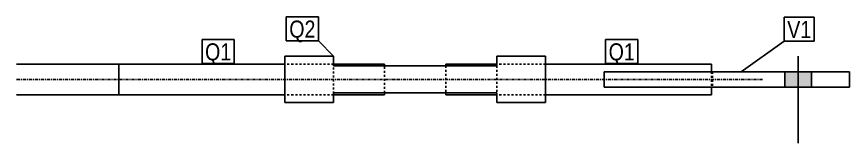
# Model space of a CAD drawing. Header units: millimetres. Extents: x 12 to 19682, y -28 to 365.
# Drawn here: x 5911 to 6726, y -28 to 96 of the extents above; entities that cross this region are included whole.
import ezdxf

# ---------------------------------------------------------------- set-up
doc = ezdxf.new("R2010")
doc.units = ezdxf.units.MM
doc.linetypes.add('DXK_LINE_DOT2', pattern=[3.9198, 1.9599, -1.9599])
doc.linetypes.add('DXK_LINE_DOT3', pattern=[5.9187, 2.979, -0.9799, 0.9799, -0.9799])
doc.layers.add('STÅL', color=7, linetype='Continuous')
doc.layers.add('TEKST', color=7, linetype='Continuous')
doc.styles.add('Arial Narrow', font='ARIALN.TTF', dxfattribs={"height": 0.2})

msp = doc.modelspace()

# ---------------------------------------------------------------- hatches: boundary and pattern name
at = {"layer": 'STÅL', "linetype": 'Continuous'}
msp.add_hatch(color=96, dxfattribs=at).paths.add_polyline_path([(6688.63, 42), (6662.63, 42), (6662.63, 27), (6688.63, 27)])

# ---------------------------------------------------------------- linework, layer by layer
at = {"layer": 'STÅL', "color": 2, "linetype": 'Continuous'}
for p, q in [((6010.63, 49.5), (5910.63, 49.5)), ((6173.13, 49.5), (6010.63, 49.5)), ((6010.63, 21.51), (6010.63, 49.5)), ((6010.63, 19.5), (6010.63, 49.5)), ((6173.13, 57), (6220.63, 57)), ((6173.13, 57), (6173.13, 12)), ((6220.63, 57), (6220.63, 47.74)), ((6270.63, 49.5), (6220.63, 49.5)), ((6270.63, 47.74), (6270.63, 49.5)), ((6380.63, 49.5), (6330.63, 49.5)), ((6330.63, 49.5), (6330.63, 47.74)), ((6380.63, 57), (6428.13, 57)), ((6380.63, 57), (6380.63, 47.74)), ((6428.13, 57), (6428.13, 15.01)), ((6590.63, 49.5), (6428.13, 49.5)), ((6590.63, 49.5), (6590.63, 42)), ((6380.63, 47.74), (6220.63, 47.74)), ((6725.63, 42), (6485.63, 42)), ((6485.63, 27), (6485.63, 42)), ((6725.63, 27), (6725.63, 42)), ((6485.63, 27), (6725.63, 27)), ((6590.63, 19.5), (6590.63, 27)), ((5910.63, 19.5), (6010.63, 19.5)), ((6010.63, 19.5), (6010.63, 21.51)), ((6173.13, 19.5), (6010.63, 19.5)), ((6380.63, 21.26), (6220.63, 21.26)), ((6220.63, 21.26), (6220.63, 12)), ((6270.63, 19.5), (6220.63, 19.5)), ((6270.63, 19.5), (6270.63, 21.26)), ((6330.63, 19.5), (6330.63, 21.26)), ((6380.63, 19.5), (6330.63, 19.5)), ((6380.63, 12), (6380.63, 21.26)), ((6590.63, 19.5), (6428.13, 19.5)), ((6173.13, 12), (6220.63, 12)), ((6380.63, 12), (6428.13, 12)), ((6428.13, 15.01), (6428.13, 12))]:
    msp.add_line(p, q, dxfattribs=at)
at = {"layer": 'STÅL', "color": 7, "linetype": 'DXK_LINE_DOT2'}
for p, q in [((6220.63, 49.5), (6173.13, 49.5)), ((6220.63, 53.99), (6220.63, 21.26)), ((6428.13, 49.5), (6380.63, 49.5)), ((6270.63, 47.49), (6270.63, 47.74)), ((6270.63, 21.26), (6270.63, 47.49)), ((6330.63, 47.74), (6330.63, 21.26)), ((6380.63, 47.74), (6380.63, 15.01)), ((6590.63, 42), (6590.63, 27)), ((6591.63, 42), (6591.63, 27)), ((6220.63, 19.5), (6173.13, 19.5)), ((6428.13, 19.5), (6380.63, 19.5))]:
    msp.add_line(p, q, dxfattribs=at)
at = {"layer": 'STÅL', "color": 96, "linetype": 'Continuous'}
for p, q in [((6675.63, 57), (6675.63, -28)), ((6662.63, 42), (6662.63, 27)), ((6688.63, 42), (6688.63, 27))]:
    msp.add_line(p, q, dxfattribs=at)
at = {"layer": 'STÅL', "color": 7, "linetype": 'DXK_LINE_DOT3'}
for p, q in [((5910.63, 34.5), (5960.63, 34.5)), ((6280.63, 34.5), (5960.63, 34.5)), ((6640.63, 34.5), (6280.63, 34.5))]:
    msp.add_line(p, q, dxfattribs=at)

# ---------------------------------------------------------------- wipeouts: each hides what was drawn before it
at = {"color": 0}
for points in [[(6203.07, 75.24), (6203.07, 92.74), (6177.49, 92.74), (6177.49, 75.24)], [(6688.31, 74.82), (6688.31, 92.32), (6664.86, 92.32), (6664.86, 74.82)]]:
    msp.add_wipeout(points, dxfattribs=at).dxf.layer = 'TEKST'

# ---------------------------------------------------------------- next in the draw order: wipeouts: each hides what was drawn before it
for points in [[(6203.07, 75.24), (6203.07, 92.74), (6177.49, 92.74), (6177.49, 75.24)], [(6688.31, 74.82), (6688.31, 92.32), (6664.86, 92.32), (6664.86, 74.82)], [(6120.63, 53), (6120.63, 70.5), (6095.05, 70.5), (6095.05, 53)], [(6515.63, 53), (6515.63, 70.5), (6490.05, 70.5), (6490.05, 53)]]:
    msp.add_wipeout(points, dxfattribs=at).dxf.layer = 'TEKST'

# ---------------------------------------------------------------- next in the draw order: linework, layer by layer
at = {"layer": 'TEKST', "color": 7, "linetype": 'Continuous'}
for p, q in [((6174.49, 95.74), (6206.07, 95.74)), ((6174.49, 72.24), (6174.49, 95.74)), ((6206.07, 72.24), (6206.07, 95.74)), ((6661.86, 95.32), (6691.31, 95.32)), ((6661.86, 71.82), (6661.86, 95.32)), ((6691.31, 71.82), (6691.31, 95.32)), ((6174.49, 72.24), (6206.07, 72.24)), ((6220.63, 57), (6206.07, 72.24)), ((6619.64, 42), (6661.86, 71.82)), ((6661.86, 71.82), (6691.31, 71.82))]:
    msp.add_line(p, q, dxfattribs=at)

# ---------------------------------------------------------------- next in the draw order: texts
at = {"layer": 'TEKST', "color": 3, "style": 'Arial Narrow'}
for s, p in [('Q2', (6177.49, 75.24)), ('V1', (6664.86, 74.82))]:
    msp.add_text(s, height=16.702, dxfattribs=at).set_placement(p)

# ---------------------------------------------------------------- next in the draw order: wipeouts: each hides what was drawn before it
at = {"color": 0}
for points in [[(6120.63, 53), (6120.63, 70.5), (6095.05, 70.5), (6095.05, 53)], [(6515.63, 53), (6515.63, 70.5), (6490.05, 70.5), (6490.05, 53)]]:
    msp.add_wipeout(points, dxfattribs=at).dxf.layer = 'TEKST'

# ---------------------------------------------------------------- next in the draw order: linework, layer by layer
at = {"layer": 'TEKST', "color": 7, "linetype": 'Continuous'}
for p, q in [((6092.05, 73.5), (6123.63, 73.5)), ((6092.05, 50), (6092.05, 73.5)), ((6123.63, 50), (6123.63, 73.5)), ((6487.05, 73.5), (6518.63, 73.5)), ((6487.05, 50), (6487.05, 73.5)), ((6518.63, 50), (6518.63, 73.5)), ((6092.05, 50), (6123.63, 50)), ((6487.05, 50), (6518.63, 50))]:
    msp.add_line(p, q, dxfattribs=at)

# ---------------------------------------------------------------- next in the draw order: texts
at = {"layer": 'TEKST', "color": 3, "style": 'Arial Narrow'}
for p in [(6095.05, 53), (6490.05, 53)]:
    msp.add_text('Q1', height=16.702, dxfattribs=at).set_placement(p)

doc.saveas('drawing.dxf')
